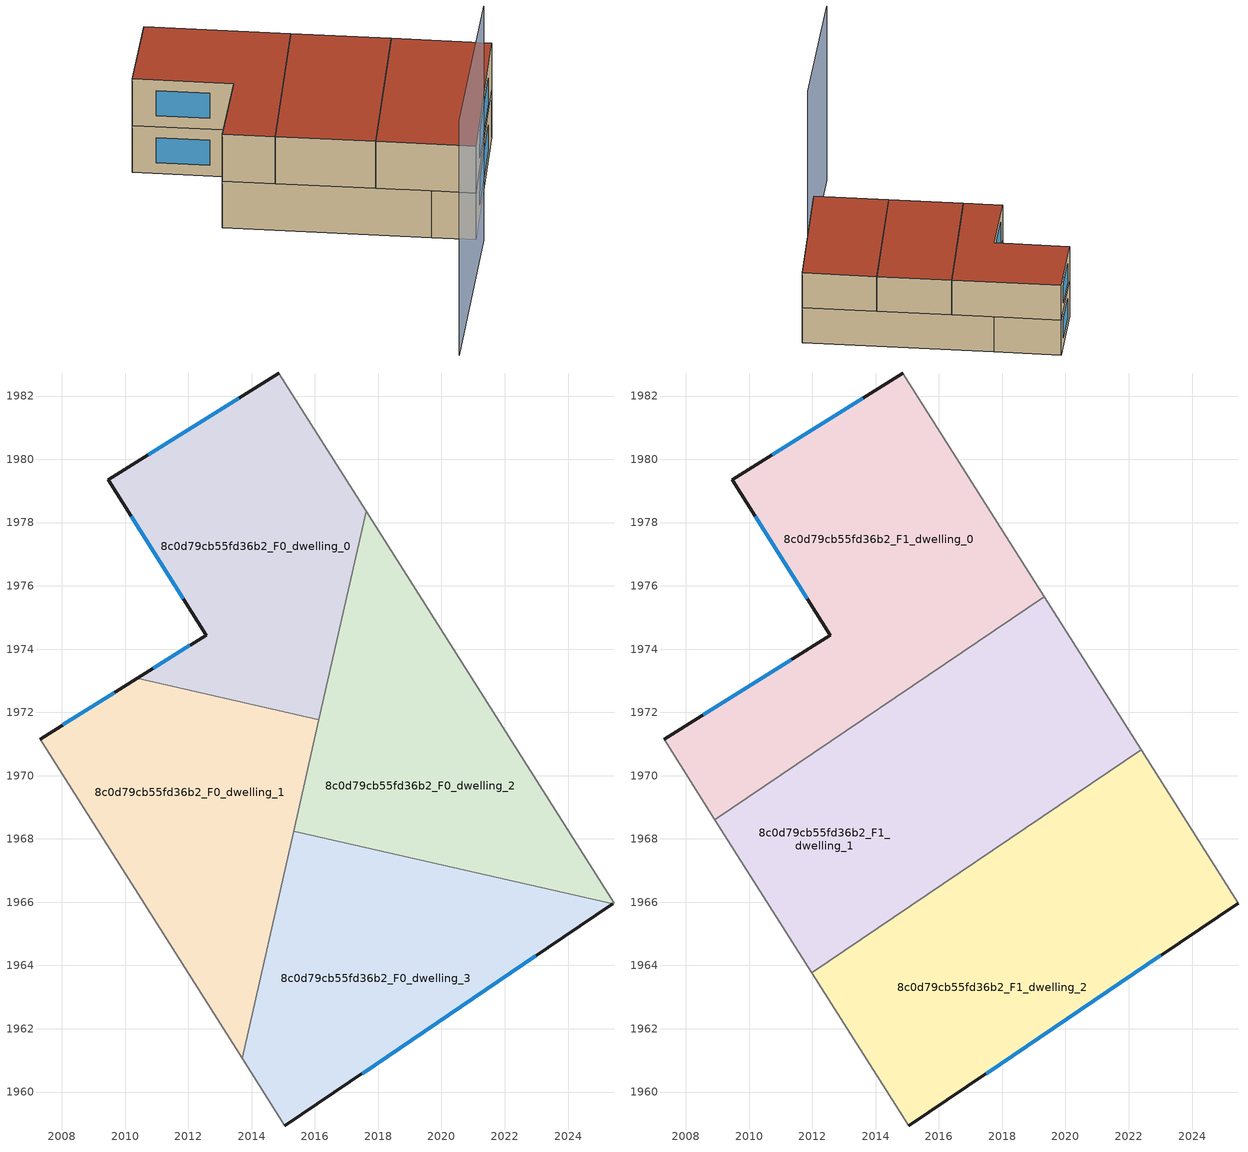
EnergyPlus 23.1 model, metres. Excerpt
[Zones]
8c0d79cb55fd36b2_F0_dwelling_0
 floor ground (EU_floor_Construction): 2014.86,1982.73 2017.62,1978.36 2016.13,1971.77 2010.38,1973.08 2012.56,1974.44 2009.47,1979.35 z0
 wall outside (EU_wall_Construction): 2014.86,1982.73 2009.47,1979.35 2012.56,1974.44 2010.38,1973.08 z0:3
 wall adiabatic (EU_wall_Construction): 2017.62,1978.36 2014.86,1982.73 z0:3
 wall to 8c0d79cb55fd36b2_F0_dwelling_1 (EU_wall_Construction): 2010.38,1973.08 2016.13,1971.77 z0:3
 wall to 8c0d79cb55fd36b2_F0_dwelling_2 (EU_wall_Construction): 2016.13,1971.77 2017.62,1978.36 z0:3
 window (EU_Window_Construction): 2012.05,1974.12 2010.89,1973.4 / 2010.2,1978.2 2011.83,1975.6 / 2013.59,1981.93 2010.74,1980.14 z0.7:2.3
8c0d79cb55fd36b2_F0_dwelling_1
 floor ground (EU_floor_Construction): 2016.13,1971.77 2013.7,1961.07 2007.31,1971.15 2010.38,1973.08 z0
 wall outside (EU_wall_Construction): 2010.38,1973.08 2007.31,1971.15 z0:3
 wall adiabatic (EU_wall_Construction): 2007.31,1971.15 2013.7,1961.07 z0:3
 wall to 8c0d79cb55fd36b2_F0_dwelling_3 (EU_wall_Construction): 2013.7,1961.07 2015.33,1968.25 z0:3
 wall to 8c0d79cb55fd36b2_F0_dwelling_2 (EU_wall_Construction): 2015.33,1968.25 2016.13,1971.77 z0:3
 window (EU_Window_Construction): 2009.66,1972.63 2008.03,1971.6 z0.7:2.3
8c0d79cb55fd36b2_F0_dwelling_2
 floor ground (EU_floor_Construction): 2017.62,1978.36 2025.45,1965.97 2025.42,1965.95 2015.33,1968.25 z0
 wall adiabatic (EU_wall_Construction): 2025.42,1965.95 2025.45,1965.97 2017.62,1978.36 z0:3
 wall to 8c0d79cb55fd36b2_F0_dwelling_3 (EU_wall_Construction): 2015.33,1968.25 2025.42,1965.95 z0:3
 ceiling adiabatic (EU_roof_Construction): 2019.33,1975.66 2017.62,1978.36 2016.59,1973.8 z3
8c0d79cb55fd36b2_F0_dwelling_3
 floor ground (EU_floor_Construction): 2025.42,1965.95 2015.05,1958.93 2013.7,1961.07 2015.33,1968.25 z0
 wall outside (EU_wall_Construction): 2015.05,1958.93 2025.42,1965.95 z0:3
 wall adiabatic (EU_wall_Construction): 2013.7,1961.07 2015.05,1958.93 z0:3
 window (EU_Window_Construction): 2017.49,1960.58 2022.99,1964.3 z0.7:2.3
8c0d79cb55fd36b2_F1_dwelling_0
 floor to 8c0d79cb55fd36b2_F0_dwelling_0 (EU_floor_Construction): 2014.86,1982.73 2017.62,1978.36 2016.59,1973.8 2014.23,1972.2 2010.38,1973.08 2012.56,1974.44 2009.47,1979.35 z3
 floor adiabatic (EU_floor_Construction): 2017.62,1978.36 2019.33,1975.66 2016.59,1973.8 z3
 floor to 8c0d79cb55fd36b2_F0_dwelling_1 (EU_floor_Construction): 2014.23,1972.2 2008.92,1968.61 2007.31,1971.15 2010.38,1973.08 z3
 wall outside (EU_wall_Construction): 2014.86,1982.73 2009.47,1979.35 2012.56,1974.44 2007.31,1971.15 z3:6
 wall adiabatic (EU_wall_Construction): 2019.33,1975.66 2014.86,1982.73 / 2007.31,1971.15 2008.92,1968.61 z3:6
 wall to 8c0d79cb55fd36b2_F1_dwelling_1 (EU_wall_Construction): 2008.92,1968.61 2019.33,1975.66 z3:6
 window (EU_Window_Construction): 2013.59,1981.93 2010.74,1980.14 / 2011.33,1973.67 2008.54,1971.92 / 2010.2,1978.2 2011.83,1975.6 z3.7:5.3
 roof outside (EU_roof_Construction): 2019.33,1975.66 2014.86,1982.73 2009.47,1979.35 2012.56,1974.44 2007.31,1971.15 2008.92,1968.61 z6
8c0d79cb55fd36b2_F1_dwelling_1
 floor to 8c0d79cb55fd36b2_F0_dwelling_1 (EU_floor_Construction): 2016.13,1971.77 2014.73,1965.63 2011.99,1963.77 2008.92,1968.61 2014.23,1972.2 z3
 floor to 8c0d79cb55fd36b2_F0_dwelling_0 (EU_floor_Construction): 2016.59,1973.8 2016.13,1971.77 2014.23,1972.2 z3
 floor to 8c0d79cb55fd36b2_F0_dwelling_2 (EU_floor_Construction): 2019.33,1975.66 2022.39,1970.81 2017.78,1967.69 2015.33,1968.25 2016.59,1973.8 z3
 floor to 8c0d79cb55fd36b2_F0_dwelling_3 (EU_floor_Construction): 2017.78,1967.69 2014.73,1965.63 2015.33,1968.25 z3
 wall to 8c0d79cb55fd36b2_F1_dwelling_2 (EU_wall_Construction): 2011.99,1963.77 2022.39,1970.82 z3:6
 wall adiabatic (EU_wall_Construction): 2008.92,1968.61 2011.99,1963.77 / 2022.39,1970.82 2019.33,1975.66 z3:6
 roof outside (EU_roof_Construction): 2022.39,1970.82 2019.33,1975.66 2008.92,1968.61 2011.99,1963.77 z6
8c0d79cb55fd36b2_F1_dwelling_2
 floor to 8c0d79cb55fd36b2_F0_dwelling_2 (EU_floor_Construction): 2022.39,1970.81 2025.45,1965.97 2025.42,1965.95 2017.78,1967.69 z3
 floor to 8c0d79cb55fd36b2_F0_dwelling_3 (EU_floor_Construction): 2025.42,1965.95 2015.05,1958.93 2013.7,1961.07 2014.73,1965.63 2017.78,1967.69 z3
 floor to 8c0d79cb55fd36b2_F0_dwelling_1 (EU_floor_Construction): 2014.73,1965.63 2013.7,1961.07 2011.99,1963.77 z3
 wall outside (EU_wall_Construction): 2015.05,1958.93 2025.45,1965.97 z3:6
 wall adiabatic (EU_wall_Construction): 2011.99,1963.77 2015.05,1958.93 / 2025.45,1965.97 2022.39,1970.82 z3:6
 window (EU_Window_Construction): 2017.5,1960.58 2023.01,1964.32 z3.7:5.3
 roof outside (EU_roof_Construction): 2025.45,1965.97 2022.39,1970.82 2011.99,1963.77 2015.05,1958.93 z6
shading: 2015.29,1958.56 2003.42,1951.04 z0:15
[Building]
EU S2 Campaign: North Axis=0; Terrain=City; Solar Distribution=FullExterior
[Site:Location]
Budapest.Ferenc.Liszt.Intl.AP: Latitude=47.437; Longitude=19.256; Time Zone=1; Elevation=185
[SizingPeriod:WeatherFileDays]
AnnualSizingPeriod: Begin Month=1; Begin Day of Month=1; End Month=12; End Day of Month=31; Day of Week for Start Day=Monday; Use Weather File Daylight Saving Period=No; Use Weather File Rain and Snow Indicators=No
[MATERIAL]
EU_InternalMass_Material: Roughness=MediumRough; Thickness=0.1; Conductivity=1; Density=1800; Specific Heat=900; Thermal Absorptance=0.9; Solar Absorptance=0.7; Visible Absorptance=0.7
[MATERIAL:NOMASS] Roughness=MediumRough; Thermal Absorptance=0.9; Solar Absorptance=0.7; Visible Absorptance=0.7
Name | Thermal Resistance
EU_wall_NoMass | 0.832559
EU_roof_NoMass | 1.39638
EU_floor_NoMass | 0.872794
[WINDOWMATERIAL:SIMPLEGLAZINGSYSTEM]
EU_Window_SimpleGlazing: UFactor=2.79869; Solar Heat Gain Coefficient=0.75; Visible Transmittance=0.75
[CONSTRUCTION]
EU_wall_Construction: EU_wall_NoMass
EU_roof_Construction: EU_roof_NoMass
EU_floor_Construction: EU_floor_NoMass
EU_Window_Construction: EU_Window_SimpleGlazing
EU_InternalMass_Construction: EU_InternalMass_Material
[ZONE] Type=1; Multiplier=1; Ceiling Height=autocalculate; Floor Area=autocalculate; Part of Total Floor Area=Yes
Name | Volume
8c0d79cb55fd36b2_F0_dwelling_0 | 161.927
8c0d79cb55fd36b2_F1_dwelling_0 | 215.893
8c0d79cb55fd36b2_F0_dwelling_1 | 161.926
8c0d79cb55fd36b2_F1_dwelling_1 | 215.895
8c0d79cb55fd36b2_F0_dwelling_2 | 161.916
8c0d79cb55fd36b2_F1_dwelling_2 | 215.897
8c0d79cb55fd36b2_F0_dwelling_3 | 161.919
[INTERNALMASS] Construction=EU_InternalMass_Construction
Name | Zone or ZoneList | Surface Area
8c0d79cb55fd36b2_F0_dwelling_0_EU_InternalMass | 8c0d79cb55fd36b2_F0_dwelling_0 | 53.9771
8c0d79cb55fd36b2_F0_dwelling_1_EU_InternalMass | 8c0d79cb55fd36b2_F0_dwelling_1 | 53.9744
8c0d79cb55fd36b2_F0_dwelling_2_EU_InternalMass | 8c0d79cb55fd36b2_F0_dwelling_2 | 53.9777
8c0d79cb55fd36b2_F0_dwelling_3_EU_InternalMass | 8c0d79cb55fd36b2_F0_dwelling_3 | 53.9716
8c0d79cb55fd36b2_F1_dwelling_0_EU_InternalMass | 8c0d79cb55fd36b2_F1_dwelling_0 | 71.9645
8c0d79cb55fd36b2_F1_dwelling_1_EU_InternalMass | 8c0d79cb55fd36b2_F1_dwelling_1 | 71.965
8c0d79cb55fd36b2_F1_dwelling_2_EU_InternalMass | 8c0d79cb55fd36b2_F1_dwelling_2 | 71.9656
[OTHEREQUIPMENT] Fuel Type=Electricity; Design Level Calculation Method=Watts/Area; Power per Zone Floor Area=1; Fraction Latent=0; Fraction Radiant=0; Fraction Lost=0; Carbon Dioxide Generation Rate=0; EndUse Subcategory=EU_Step8_InternalGains
Name | Zone or ZoneList or Space or SpaceList | Schedule
EU_Step8_InternalGain_8c0d79cb55fd36b2_F0_dwelling_0_f000 | 8c0d79cb55fd36b2_F0_dwelling_0 | EU_Step8_GainSchedule_8c0d79cb55fd36b2_F0_dwelling_0_f000
EU_Step8_InternalGain_8c0d79cb55fd36b2_F0_dwelling_1_f000 | 8c0d79cb55fd36b2_F0_dwelling_1 | EU_Step8_GainSchedule_8c0d79cb55fd36b2_F0_dwelling_1_f000
EU_Step8_InternalGain_8c0d79cb55fd36b2_F0_dwelling_2_f000 | 8c0d79cb55fd36b2_F0_dwelling_2 | EU_Step8_GainSchedule_8c0d79cb55fd36b2_F0_dwelling_2_f000
EU_Step8_InternalGain_8c0d79cb55fd36b2_F0_dwelling_3_f000 | 8c0d79cb55fd36b2_F0_dwelling_3 | EU_Step8_GainSchedule_8c0d79cb55fd36b2_F0_dwelling_3_f000
EU_Step8_InternalGain_8c0d79cb55fd36b2_F1_dwelling_0_f000 | 8c0d79cb55fd36b2_F1_dwelling_0 | EU_Step8_GainSchedule_8c0d79cb55fd36b2_F1_dwelling_0_f000
EU_Step8_InternalGain_8c0d79cb55fd36b2_F1_dwelling_1_f000 | 8c0d79cb55fd36b2_F1_dwelling_1 | EU_Step8_GainSchedule_8c0d79cb55fd36b2_F1_dwelling_1_f000
EU_Step8_InternalGain_8c0d79cb55fd36b2_F1_dwelling_2_f000 | 8c0d79cb55fd36b2_F1_dwelling_2 | EU_Step8_GainSchedule_8c0d79cb55fd36b2_F1_dwelling_2_f000
[ZONEVENTILATION:DESIGNFLOWRATE] Schedule=EU_AlwaysOn; Design Flow Rate Calculation Method=AirChanges/Hour; Air Changes per Hour=0.475469; Ventilation Type=Natural; Fan Pressure Rise=0; Fan Total Efficiency=1; Constant Term Coefficient=1; Temperature Term Coefficient=0; Velocity Term Coefficient=0; Velocity Squared Term Coefficient=0; Minimum Indoor Temperature=-100; Maximum Indoor Temperature=100; Delta Temperature=-100; Minimum Outdoor Temperature=-100; Maximum Outdoor Temperature=100; Maximum Wind Speed=40
Name | Zone or ZoneList or Space or SpaceList
EU_ConstantAir_8c0d79cb55fd36b2_F0_dwelling_0 | 8c0d79cb55fd36b2_F0_dwelling_0
EU_ConstantAir_8c0d79cb55fd36b2_F0_dwelling_1 | 8c0d79cb55fd36b2_F0_dwelling_1
EU_ConstantAir_8c0d79cb55fd36b2_F0_dwelling_2 | 8c0d79cb55fd36b2_F0_dwelling_2
EU_ConstantAir_8c0d79cb55fd36b2_F0_dwelling_3 | 8c0d79cb55fd36b2_F0_dwelling_3
EU_ConstantAir_8c0d79cb55fd36b2_F1_dwelling_0 | 8c0d79cb55fd36b2_F1_dwelling_0
EU_ConstantAir_8c0d79cb55fd36b2_F1_dwelling_1 | 8c0d79cb55fd36b2_F1_dwelling_1
EU_ConstantAir_8c0d79cb55fd36b2_F1_dwelling_2 | 8c0d79cb55fd36b2_F1_dwelling_2
[HVACTEMPLATE:THERMOSTAT] Constant Heating Setpoint=20; Constant Cooling Setpoint=50
EU_HeatOnly_8c0d79cb55fd36b2_F0_dwelling_0; EU_HeatOnly_8c0d79cb55fd36b2_F0_dwelling_1; EU_HeatOnly_8c0d79cb55fd36b2_F0_dwelling_2; EU_HeatOnly_8c0d79cb55fd36b2_F0_dwelling_3; EU_HeatOnly_8c0d79cb55fd36b2_F1_dwelling_0; EU_HeatOnly_8c0d79cb55fd36b2_F1_dwelling_1; EU_HeatOnly_8c0d79cb55fd36b2_F1_dwelling_2
[HVACTEMPLATE:ZONE:IDEALLOADSAIRSYSTEM] System Availability Schedule=EU_AlwaysOn; Maximum Heating Supply Air Temperature=50; Minimum Cooling Supply Air Temperature=13; Maximum Heating Supply Air Humidity Ratio=0.0156; Minimum Cooling Supply Air Humidity Ratio=0.0077; Heating Limit=NoLimit; Cooling Limit=NoLimit; Heating Availability Schedule=EU_AlwaysOn; Cooling Availability Schedule=EU_CoolingOff; Dehumidification Control Type=ConstantSensibleHeatRatio; Cooling Sensible Heat Ratio=0.7; Dehumidification Setpoint=60; Humidification Control Type=None; Humidification Setpoint=30; Outdoor Air Method=None; Outdoor Air Flow Rate per Person=0.00944; Outdoor Air Flow Rate per Zone Floor Area=0; Outdoor Air Flow Rate per Zone=0; Demand Controlled Ventilation Type=None; Outdoor Air Economizer Type=NoEconomizer; Heat Recovery Type=None; Sensible Heat Recovery Effectiveness=0.7; Latent Heat Recovery Effectiveness=0.65
Name | Template Thermostat
8c0d79cb55fd36b2_F0_dwelling_0 | EU_HeatOnly_8c0d79cb55fd36b2_F0_dwelling_0
8c0d79cb55fd36b2_F0_dwelling_1 | EU_HeatOnly_8c0d79cb55fd36b2_F0_dwelling_1
8c0d79cb55fd36b2_F0_dwelling_2 | EU_HeatOnly_8c0d79cb55fd36b2_F0_dwelling_2
8c0d79cb55fd36b2_F0_dwelling_3 | EU_HeatOnly_8c0d79cb55fd36b2_F0_dwelling_3
8c0d79cb55fd36b2_F1_dwelling_0 | EU_HeatOnly_8c0d79cb55fd36b2_F1_dwelling_0
8c0d79cb55fd36b2_F1_dwelling_1 | EU_HeatOnly_8c0d79cb55fd36b2_F1_dwelling_1
8c0d79cb55fd36b2_F1_dwelling_2 | EU_HeatOnly_8c0d79cb55fd36b2_F1_dwelling_2
[SIZING:ZONE] Zone Cooling Design Supply Air Temperature Input Method=SupplyAirTemperature; Zone Cooling Design Supply Air Temperature=13; Zone Heating Design Supply Air Temperature Input Method=SupplyAirTemperature; Zone Heating Design Supply Air Temperature=50; Zone Cooling Design Supply Air Humidity Ratio=0.008; Zone Heating Design Supply Air Humidity Ratio=0.008; Cooling Design Air Flow Method=DesignDay; Cooling Design Air Flow Rate=0; Cooling Minimum Air Flow per Zone Floor Area=0.000762; Cooling Minimum Air Flow=0; Cooling Minimum Air Flow Fraction=0.2; Heating Design Air Flow Method=DesignDay; Heating Design Air Flow Rate=0; Heating Maximum Air Flow per Zone Floor Area=0.002032; Heating Maximum Air Flow=0.141576; Heating Maximum Air Flow Fraction=0.3; Account for Dedicated Outdoor Air System=No; Dedicated Outdoor Air System Control Strategy=NeutralSupplyAir; Dedicated Outdoor Air Low Setpoint Temperature for Design=autosize; Dedicated Outdoor Air High Setpoint Temperature for Design=autosize; Zone Load Sizing Method=Sensible Load Only No Latent Load; Zone Latent Cooling Design Supply Air Humidity Ratio Input Method=HumidityRatioDifference; Zone Cooling Design Supply Air Humidity Ratio Difference=0.005; Zone Latent Heating Design Supply Air Humidity Ratio Input Method=HumidityRatioDifference; Zone Humidification Design Supply Air Humidity Ratio Difference=0.005
8c0d79cb55fd36b2_F0_dwelling_0; 8c0d79cb55fd36b2_F0_dwelling_1; 8c0d79cb55fd36b2_F0_dwelling_2; 8c0d79cb55fd36b2_F0_dwelling_3; 8c0d79cb55fd36b2_F1_dwelling_0; 8c0d79cb55fd36b2_F1_dwelling_1; 8c0d79cb55fd36b2_F1_dwelling_2
[SCHEDULE:CONSTANT]
Name | Hourly Value
EU_AlwaysOn | 1
EU_CoolingOff | 0
[SCHEDULE:FILE] Column Number=1; Rows to Skip at Top=0; Number of Hours of Data=8760; Column Separator=Comma; Interpolate to Timestep=No; Minutes per Item=60; Adjust Schedule for Daylight Savings=Yes
Name | File
EU_Step8_GainSchedule_8c0d79cb55fd36b2_F0_dwelling_0_f000 | ../../schedules/8c0d79cb55fd36b2/8c0d79cb55fd36b2_F0_dwelling_0_f000_gain.csv
EU_Step8_GainSchedule_8c0d79cb55fd36b2_F0_dwelling_1_f000 | ../../schedules/8c0d79cb55fd36b2/8c0d79cb55fd36b2_F0_dwelling_1_f000_gain.csv
EU_Step8_GainSchedule_8c0d79cb55fd36b2_F0_dwelling_2_f000 | ../../schedules/8c0d79cb55fd36b2/8c0d79cb55fd36b2_F0_dwelling_2_f000_gain.csv
EU_Step8_GainSchedule_8c0d79cb55fd36b2_F0_dwelling_3_f000 | ../../schedules/8c0d79cb55fd36b2/8c0d79cb55fd36b2_F0_dwelling_3_f000_gain.csv
EU_Step8_GainSchedule_8c0d79cb55fd36b2_F1_dwelling_0_f000 | ../../schedules/8c0d79cb55fd36b2/8c0d79cb55fd36b2_F1_dwelling_0_f000_gain.csv
EU_Step8_GainSchedule_8c0d79cb55fd36b2_F1_dwelling_1_f000 | ../../schedules/8c0d79cb55fd36b2/8c0d79cb55fd36b2_F1_dwelling_1_f000_gain.csv
EU_Step8_GainSchedule_8c0d79cb55fd36b2_F1_dwelling_2_f000 | ../../schedules/8c0d79cb55fd36b2/8c0d79cb55fd36b2_F1_dwelling_2_f000_gain.csv
